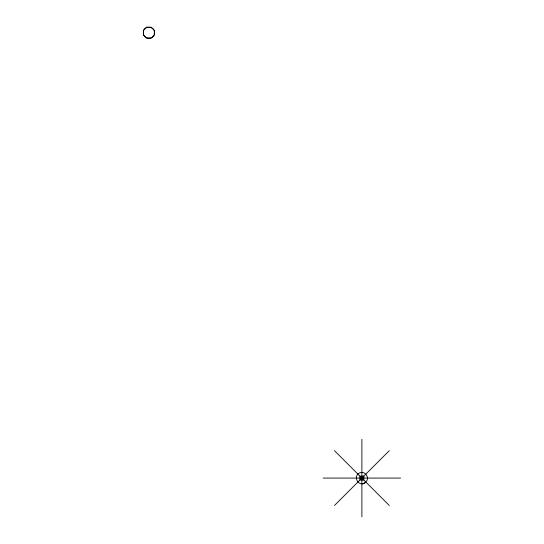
<?xml version="1.0" encoding="UTF-8"?>
<svg xmlns="http://www.w3.org/2000/svg" width="544" height="544" viewBox="0 0 544 544"><rect width="100%" height="100%" fill="white"/><g stroke="black" fill="none" stroke-linecap="round" stroke-linejoin="round"><path stroke-width="0.82" d="M365.792 481.984C370.396 477.986 364.84 470.179 359.448 472.954C353.083 476 357.564 485.989 364.208 483.562L365.792 481.984L364.086 483.303L361.889 483.562M334.499 505.458L389.273 450.684M323.156 478.074L400.615 478.074M334.499 450.684L389.273 505.458M361.889 439.341L361.889 516.8M143.385 32.402C142.358 39.596 154.652 40.195 154.374 32.987C155.4 25.792 143.106 25.187 143.385 32.402M146.554 27.2L143.385 30.369L143.385 35.02L146.554 38.189L151.205 38.189L154.374 35.02L154.374 30.369L151.205 27.2L146.554 27.2M363.82 476.136L359.951 476.136L359.951 480.005L363.82 480.005L363.82 476.136"/></g></svg>
